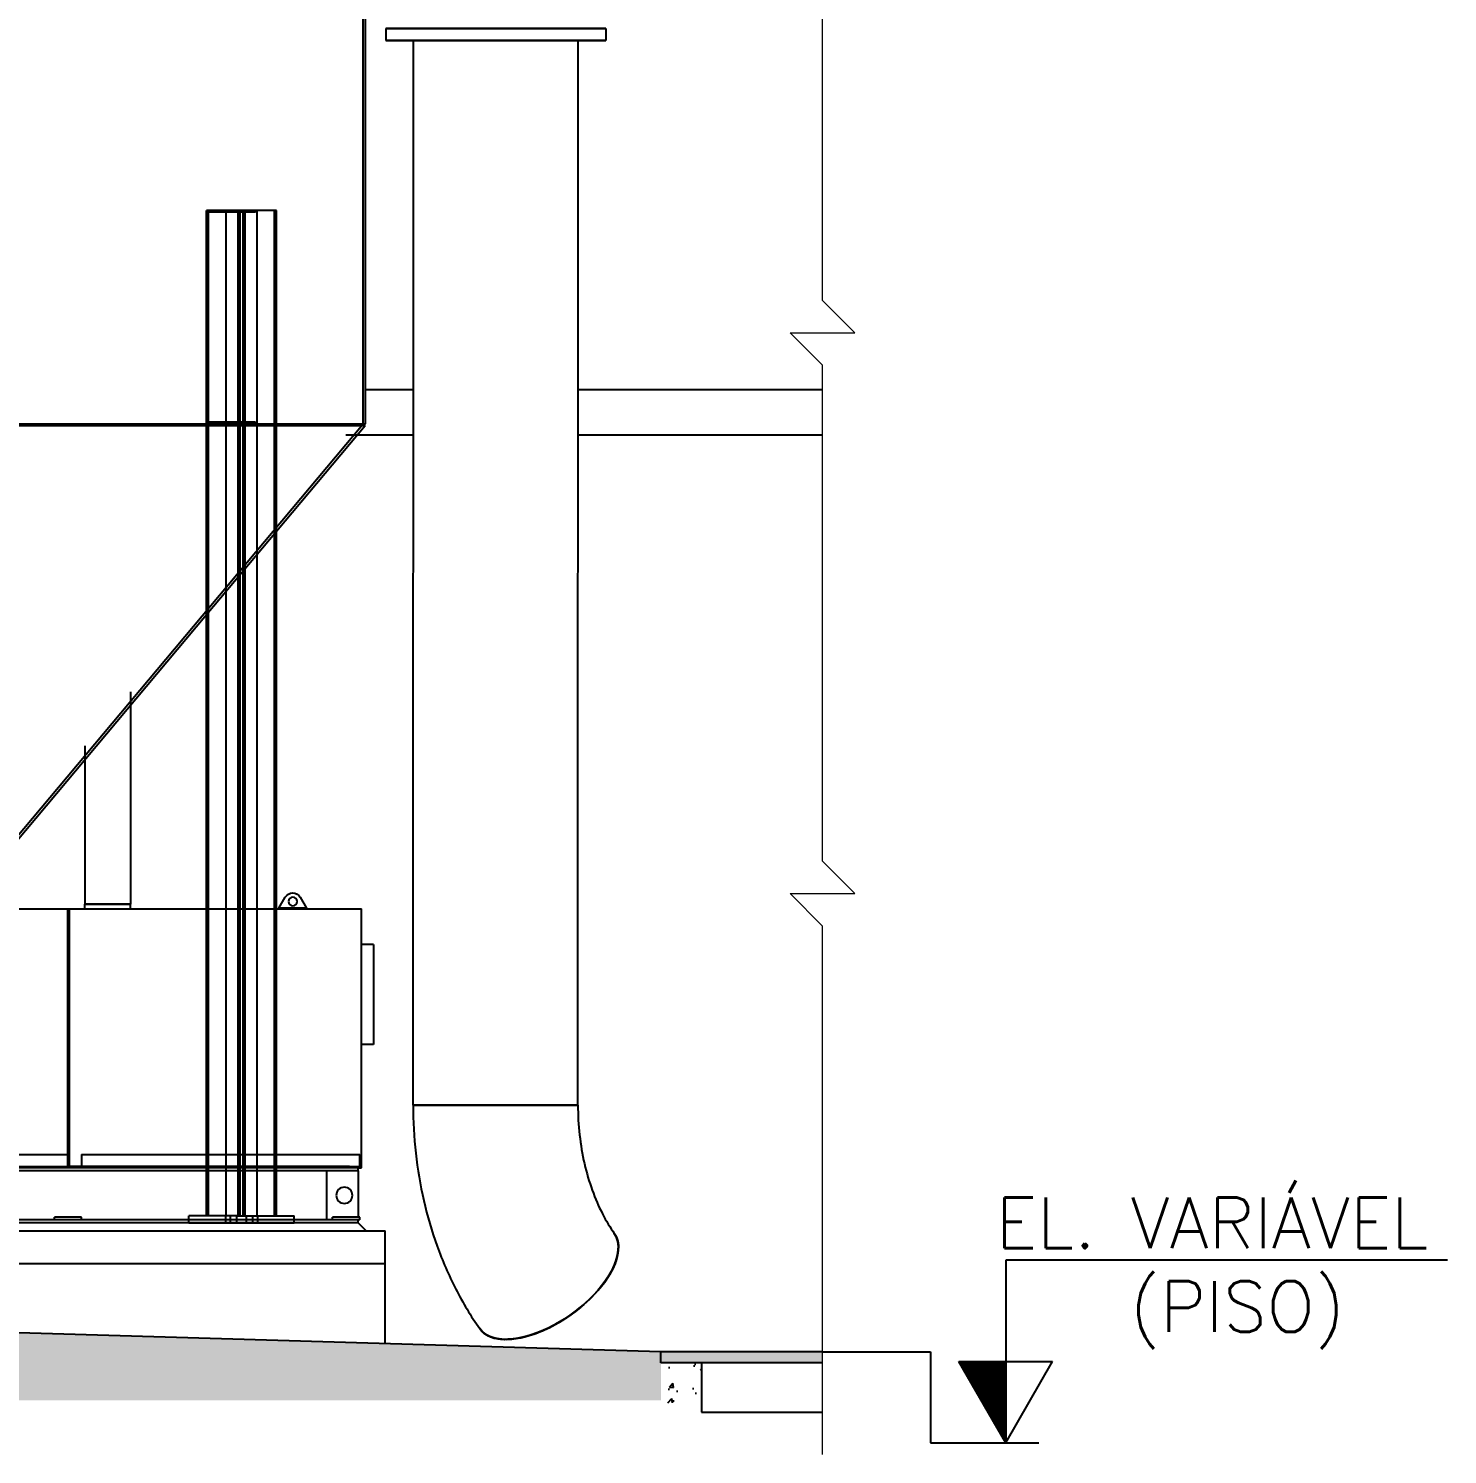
# Model space of a CAD drawing. Header units: metres. Extents: x 0 to 63075, y 0 to 44550.
# Drawn here: x 41815 to 47062, y 28697 to 33969 of the extents above; entities that cross this region are included whole.
import ezdxf
from ezdxf.enums import TextEntityAlignment as Align

# ---------------------------------------------------------------- set-up
doc = ezdxf.new("R2010")
doc.units = ezdxf.units.M
doc.header["$LTSCALE"] = 75
for name, color, linetype in [('GSB', 7, 'Continuous'), ('SDM', 7, 'Continuous'), ('SL1', 8, 'Continuous')]:
    doc.layers.add(name, color=color, linetype=linetype)
doc.styles.add('R100', font='simplex.shx', dxfattribs={"height": 2.5})

# ---------------------------------------------------------------- blocks, each defined once
blk = doc.blocks.new('A$C32abaae3')
at = {"layer": 'SL1'}
h = blk.add_hatch(dxfattribs=at)
h.set_pattern_fill('AR-CONC', color=256)
h.set_pattern_definition([(50, (-9290.5, -30229.2), (182.18467, -15.9391), [19.05, -209.55]), (355, (-9290.5, -30229.2), (-35.2434, 191.05685), [15.24, -167.6406]), (100.45144, (-9275.32, -30230.53), (146.94125, 175.11775), [16.19, -178.09024]), (46.1842, (-9290.5, -30178.4), (271.079, -42.0423), [28.575, -314.325]), (96.63556, (-9267.9, -30181.9), (237.4041, 247.4261), [24.285, -267.1356]), (351.18415, (-9290.5, -30178.4), (237.4041, 247.4261), [22.86, -251.4597]), (21, (-9265.1, -30191.1), (151.6144, -102.2652), [19.05, -209.55]), (326, (-9265.1, -30191.1), (61.802, 184.188), [15.24, -167.64]), (71.45144, (-9252.47, -30199.62), (213.4164, 81.9228), [16.19, -178.0899]), (37.5, (-9290.5, -30229.2), (3.0886, 84.55504), [0, -165.608, 0, -170.18, 0, -168.275]), (7.5, (-9290.5, -30229.2), (66.81966, 100.18057), [0, -97.028, 0, -161.798, 0, -64.135]), (327.5, (-9347.143, -30229.2), (135.5906, -5.72874), [0, -63.5, 0, -198.12, 0, -262.89]), (317.5, (-9372.54, -30229.2), (148.12918, 25.4265), [0, -82.55, 0, -131.572, 0, -186.69])])
edge = h.paths.add_edge_path()
edge.add_ellipse((13054, 1005.9), major_axis=(61.3, 57.6), ratio=0.241845, start_angle=14.4328, end_angle=97.044, ccw=False)
edge.add_ellipse((13053.9, 1005.9), major_axis=(61.3, 57.6), ratio=0.241845, start_angle=47.3372, end_angle=97.0505)
edge.add_ellipse((13054, 1005.9), major_axis=(61.3, 57.6), ratio=0.241845, start_angle=14.4328, end_angle=97.044, ccw=False)
edge.add_ellipse((13053.9, 1005.9), major_axis=(61.3, 57.6), ratio=0.241845, start_angle=47.3372, end_angle=97.0505)
edge.add_ellipse((13054, 1005.9), major_axis=(61.3, 57.6), ratio=0.241845, start_angle=14.4328, end_angle=97.044, ccw=False)
edge.add_ellipse((13053.9, 1005.9), major_axis=(61.3, 57.6), ratio=0.241845, start_angle=47.3372, end_angle=97.0505)
edge.add_ellipse((13054, 1005.9), major_axis=(61.3, 57.6), ratio=0.241845, start_angle=14.4328, end_angle=97.044, ccw=False)
edge.add_ellipse((13053.9, 1005.9), major_axis=(61.3, 57.6), ratio=0.241845, start_angle=47.3372, end_angle=97.0505)
edge.add_ellipse((13053.9, 1005.9), major_axis=(61.3, 57.6), ratio=0.241845, start_angle=14.4328, end_angle=47.3371, ccw=False)
edge.add_ellipse((13054, 1005.9), major_axis=(61.3, 57.6), ratio=0.241845, start_angle=14.4328, end_angle=97.044, ccw=False)
edge.add_ellipse((13053.9, 1005.9), major_axis=(61.3, 57.6), ratio=0.241845, start_angle=14.4328, end_angle=47.3371, ccw=False)
edge.add_ellipse((13054, 1005.9), major_axis=(61.3, 57.6), ratio=0.241845, start_angle=-69.7715, end_angle=14.4328, ccw=False)
edge.add_ellipse((13053.9, 1005.9), major_axis=(61.3, 57.6), ratio=0.241845, start_angle=14.4328, end_angle=47.3371, ccw=False)
edge.add_ellipse((13054, 1005.9), major_axis=(61.3, 57.6), ratio=0.241845, start_angle=-69.7715, end_angle=14.4328, ccw=False)
edge.add_ellipse((13054, 1005.9), major_axis=(61.3, 57.6), ratio=0.241845, start_angle=-69.7715, end_angle=14.4328, ccw=False)
edge.add_line((13088.2, 1011.9), (14919.2, 957.9))
edge.add_line((14919.2, 957.9), (14919.2, 694.3))
edge.add_line((14919.2, 694.3), (10298.5, 694.3))
edge.add_line((10298.5, 694.3), (10298.5, 1094.3))
edge.add_line((10298.5, 1094.3), (12913.7, 1017.1))
edge.add_line((12913.7, 1017.1), (12913.7, 1101.1))
edge.add_spline(control_points=[(12902.7, 1017.4), (12903.4, 1017.4), (12904.9, 1017.4), (12910.1, 1017.2), (12914.1, 1017.1), (12924.4, 1016.8), (12931.5, 1042.2), (12940.3, 1023.8), (12942.2, 1020), (12944.2, 1016.2)], knot_values=[1.601672, 1.601672, 1.601672, 1.601672, 1.727876, 1.727876, 1.884956, 1.884956, 2.042035, 2.042035, 2.083748, 2.083748, 2.083748, 2.083748], degree=3, periodic=0)
edge.add_line((12944.2, 1016.2), (13032.6, 1013.6))
edge.add_ellipse((13053.9, 1005.9), major_axis=(61.3, 57.6), ratio=0.241845, start_angle=47.3372, end_angle=97.0505, ccw=False)
h.paths.add_polyline_path([(17769.7, 694.3), (17769.7, 873.7), (17769.4, 873.7), (14919.2, 957.9), (14919.2, 694.3)])
h.paths.add_polyline_path([(17769.7, 833.7), (18366.9, 833.7), (18366.9, 873.7), (17769.7, 873.7)])
h = blk.add_hatch(dxfattribs=at)
h.set_pattern_fill('AR-CONC', color=256)
h.set_pattern_definition([(50, (-3810.4, -14036.32), (182.1847, -15.9391), [19.05, -209.55]), (355, (-3810.4, -14036.32), (-35.2434, 191.0568), [15.24, -167.6406]), (100.45144, (-3795.22, -14037.65), (146.9412, 175.1178), [16.19, -178.0902]), (46.1842, (-3810.4, -13985.52), (271.079, -42.0423), [28.575, -314.325]), (96.6356, (-3787.8, -13989.02), (237.4041, 247.426), [24.285, -267.1356]), (351.1842, (-3810.4, -13985.52), (237.404, 247.426), [22.86, -251.4597]), (21, (-3785, -13998.22), (151.6144, -102.2652), [19.05, -209.55]), (326, (-3785, -13998.22), (61.802, 184.188), [15.24, -167.64]), (71.45144, (-3772.37, -14006.74), (213.4164, 81.9228), [16.19, -178.09]), (37.5, (-3810.4, -14036.32), (3.0886, 84.55504), [0, -165.608, 0, -170.18, 0, -168.275]), (7.5, (-3810.4, -14036.32), (66.81966, 100.18057), [0, -97.028, 0, -161.798, 0, -64.135]), (327.5, (-3867.045, -14036.32), (135.5906, -5.72874), [0, -63.5, 0, -198.12, 0, -262.89]), (317.5, (-3892.44, -14036.32), (148.1292, 25.4265), [0, -82.55, 0, -131.572, 0, -186.69])])
h.paths.add_polyline_path([(17919.7, 833.7), (17769.7, 833.7), (17769.7, 685.5), (17919.7, 685.5)])
at = {"layer": 'SL1', "extrusion": (-1.9916e-16, 1, 0)}
for p, q in [((16669.2, 4304.7, 14766.7), (16669.2, 6706.1, 14766.7)), ((16677.2, 4304.7, 14766.7), (16677.2, 6393.1, 14766.7)), ((16089.6, 1376.5, 14766.7), (16089.6, 5093.1, 14766.7)), ((16206.3, 5093.1, 14766.7), (16089.6, 5093.1, 14766.7)), ((16096.9, 5086.8, 14766.7), (16096.9, 5093.1, 14766.7)), ((16096.9, 1376.5, 14766.7), (16096.9, 5093.1, 14766.7)), ((16142.4, 5086.8, 14766.7), (16096.9, 5086.8, 14766.7)), ((16142.4, 5086.8, 14766.7), (16142.4, 5093.1, 14766.7)), ((16163.6, 5086.8, 14766.7), (16142.4, 5086.8, 14766.7)), ((16161.4, 5093.1, 14766.7), (16161.4, 1376.5, 14766.7)), ((16163.6, 5093.1, 14766.7), (16163.6, 5086.8, 14766.7)), ((16270.1, 5086.8, 14766.7), (16163.6, 5086.8, 14766.7)), ((16206.3, 1376.5, 14766.7), (16206.3, 5093.1, 14766.7)), ((16213.5, 5093.1, 14766.7), (16206.3, 5093.1, 14766.7)), ((16213.5, 1376.5, 14766.7), (16213.5, 5093.1, 14766.7)), ((16278.2, 5093.1, 14766.7), (16213.5, 5093.1, 14766.7)), ((16224.6, 5086.8, 14766.7), (16224.6, 5093.1, 14766.7)), ((16224.6, 1376.5, 14766.7), (16224.6, 5093.1, 14766.7)), ((16231.8, 1376.5, 14766.7), (16231.8, 5093.1, 14766.7)), ((16270.1, 5086.8, 14766.7), (16270.1, 5093.1, 14766.7)), ((16276.6, 1376.5, 14766.7), (16276.6, 5093.1, 14766.7)), ((16292, 5093.1, 14766.7), (16278.2, 5093.1, 14766.7)), ((16341.2, 5093.1, 14766.7), (16292, 5093.1, 14766.7)), ((16348.4, 5093.1, 14766.7), (16341.2, 5093.1, 14766.7)), ((16341.2, 1376.5, 14766.7), (16341.2, 5093.1, 14766.7)), ((16348.4, 1376.5, 14766.7), (16348.4, 5093.1, 14766.7)), ((13748.7, 4298.6, 14766.7), (16089.6, 4298.6, 14766.7)), ((14919.2, 4304.7, 14766.7), (16089.6, 4304.7, 14766.7)), ((15125.2, 2464.7, 14766.7), (16669.2, 4304.7, 14766.7)), ((16089.6, 4304.7, 14766.7), (16096.9, 4304.7, 14766.7)), ((16089.6, 4298.6, 14766.7), (16348.4, 4298.6, 14766.7)), ((16096.9, 4304.7, 14766.7), (16096.9, 4311, 14766.7)), ((16142.4, 4311, 14766.7), (16096.9, 4311, 14766.7)), ((16096.9, 4304.7, 14766.7), (16142.4, 4304.7, 14766.7)), ((16163.6, 4311, 14766.7), (16142.4, 4311, 14766.7)), ((16142.4, 4311, 14766.7), (16142.4, 4304.7, 14766.7)), ((16142.4, 4304.7, 14766.7), (16163.6, 4304.7, 14766.7)), ((16270.1, 4311, 14766.7), (16163.6, 4311, 14766.7)), ((16163.6, 4304.7, 14766.7), (16163.6, 4311, 14766.7)), ((16270.1, 4304.7, 14766.7), (16163.6, 4304.7, 14766.7)), ((16224.6, 4311, 14766.7), (16224.6, 4304.7, 14766.7)), ((16270.1, 4311, 14766.7), (16270.1, 4304.7, 14766.7)), ((16270.1, 4304.7, 14766.7), (16348.4, 4304.7, 14766.7)), ((16348.4, 4304.7, 14766.7), (16677.2, 4304.7, 14766.7)), ((16348.4, 4298.6, 14766.7), (16676.4, 4298.6, 14766.7)), ((16348.4, 3907.7, 14766.7), (16676.4, 4298.6, 14766.7)), ((16669.2, 4304.7, 14766.7), (16676.4, 4298.6, 14766.7)), ((16089.6, 3599.2, 14766.7), (16348.4, 3907.7, 14766.7)), ((15259.4, 2609.8, 14766.7), (16089.6, 3599.2, 14766.7)), ((16201.4, 1376.5, 14766.7), (16024.6, 1376.5, 14766.7)), ((16024.6, 1351.1, 14766.7), (16024.6, 1376.5, 14766.7)), ((16160.5, 1351.1, 14766.7), (16160.5, 1376.5, 14766.7)), ((16178.5, 1351.1, 14766.7), (16178.5, 1376.5, 14766.7)), ((16201.4, 1376.5, 14766.7), (16413.5, 1376.5, 14766.7)), ((16201.4, 1351.1, 14766.7), (16201.4, 1376.5, 14766.7)), ((16236.7, 1351.1, 14766.7), (16236.7, 1376.5, 14766.7)), ((16259.5, 1376.5, 14766.7), (16259.5, 1351.1, 14766.7)), ((16277.5, 1376.5, 14766.7), (16277.5, 1351.1, 14766.7)), ((16413.5, 1351.1, 14766.7), (16413.5, 1376.5, 14766.7)), ((16201.4, 1351.1, 14766.7), (16024.6, 1351.1, 14766.7)), ((16024.6, 1351.1, 14766.7), (16201.4, 1351.1, 14766.7)), ((16201.4, 1351.1, 14766.7), (16413.5, 1351.1, 14766.7)), ((16201.4, 1351.1, 14766.7), (16413.5, 1351.1, 14766.7))]:
    blk.add_line(p, q, dxfattribs=at)
at = {"layer": 'SL1', "extrusion": (2.28848e-17, 1, 0)}
for p, q in [((16752.8, 5766.1, 14766.7), (17565.6, 5766.1, 14766.7)), ((17565.6, 5766.1, 14766.7), (16752.8, 5766.1, 14766.7)), ((16752.8, 5766.1, 14766.7), (16752.8, 5721.5, 14766.7)), ((17565.6, 5766.1, 14766.7), (17565.6, 5721.5, 14766.7)), ((17565.6, 5721.5, 14766.7), (16752.8, 5721.5, 14766.7)), ((16752.8, 5721.5, 14766.7), (17565.6, 5721.5, 14766.7)), ((16853, 1785.9), (16854.3, 5721.5)), ((17462.6, 1785.9), (17463.9, 5721.5)), ((16853, 4430.8), (16677.2, 4430.8)), ((18366.9, 4430.8), (17462.6, 4430.8)), ((16853, 4262.5), (16604, 4262.5)), ((18366.9, 4262.5), (17462.6, 4262.5)), ((15808.3, 3314.2), (15808.3, 2529)), ((15640, 3113.7), (15640, 2529)), ((16357.4, 2513.9), (16380.7, 2554.3)), ((16435.7, 2554.3), (16459, 2513.9)), ((14492.2, 2511.9), (15577.2, 2511.9)), ((15577.2, 2511.9), (15582.2, 2511.9)), ((15577.2, 2486.9), (15577.2, 2511.9)), ((15577.2, 2486.9), (15582.2, 2486.9)), ((15577.2, 1553.9), (15577.2, 2486.9)), ((15582.2, 2486.9), (15582.2, 2511.9)), ((15582.2, 2511.9), (16662.2, 2511.9)), ((15582.2, 1553.9), (15582.2, 2486.9)), ((15640, 2529), (15808.3, 2529)), ((15808.3, 2529), (15640, 2529)), ((15640, 2511.9), (15640, 2529)), ((15640, 2529), (15808.3, 2529)), ((15808.3, 2529), (15640, 2529)), ((15640, 2529), (15640, 2528.9)), ((15640, 2529), (15784.1, 2529)), ((15640, 2529), (15808.3, 2529)), ((15808.3, 2529), (15640, 2529)), ((15640, 2529), (15808.3, 2529)), ((15808.3, 2529), (15640, 2529)), ((15640, 2511.9), (15640, 2529)), ((15640, 2529), (15640, 2528.9)), ((15808.3, 2528.9), (15640, 2528.9)), ((15640, 2528.9), (15808.3, 2528.9)), ((15640, 2528.9), (15808.3, 2528.9)), ((15808.3, 2528.9), (15640, 2528.9)), ((15808.3, 2528.9), (15640, 2528.9)), ((15640, 2528.9), (15808.3, 2528.9)), ((15640, 2528.9), (15640, 2528.9)), ((15808.3, 2528.9), (15640, 2528.9)), ((15640, 2528.9), (15808.3, 2528.9)), ((15640, 2528.9), (15808.3, 2528.9)), ((15808.3, 2528.9), (15640, 2528.9)), ((15808.3, 2528.9), (15640, 2528.9)), ((15640, 2528.9), (15808.3, 2528.9)), ((15640, 2528.9), (15640, 2528.9)), ((15784.1, 2529), (15808.3, 2529)), ((15808.3, 2511.9), (15808.3, 2529)), ((15808.3, 2529), (15808.3, 2528.9)), ((15808.3, 2511.9), (15808.3, 2529)), ((15808.3, 2529), (15808.3, 2528.9)), ((15808.3, 2528.9), (15808.3, 2528.9)), ((15808.3, 2528.9), (15808.3, 2528.9)), ((16459, 2513.9), (16357.4, 2513.9)), ((16662.2, 1553.9), (16662.2, 2511.9)), ((16706.2, 2379.3), (16662.2, 2379.3)), ((16706.2, 2379.3), (16706.2, 2010)), ((16706.2, 2010), (16662.2, 2010)), ((16853, 1785.9), (17462.6, 1785.9)), ((17462.6, 1785.9), (16853, 1785.9)), ((17462.6, 1785.9), (16853, 1785.9)), ((16853, 1785.9), (17462.6, 1785.9)), ((16853, 1785.9), (17462.6, 1785.9)), ((17462.6, 1785.9), (16853, 1785.9)), ((17462.6, 1785.9), (16853, 1785.9)), ((16853, 1785.9), (17462.6, 1785.9)), ((16853, 1785.9), (16853, 1785.9)), ((16853, 1785.9), (16853, 1785.9)), ((17462.6, 1785.9), (16853, 1785.9)), ((16853, 1785.9), (17462.6, 1785.9)), ((17462.6, 1785.9), (16853, 1785.9)), ((17462.6, 1785.9), (16853, 1785.9)), ((16853, 1785.9), (17462.6, 1785.9)), ((16853, 1785.9), (17462.6, 1785.9)), ((17462.6, 1785.9), (16853, 1785.9)), ((17462.6, 1785.9), (16853, 1785.9)), ((16853, 1785.9), (17462.6, 1785.9)), ((16853, 1785.9), (16853, 1785.9)), ((16853, 1785.9), (16853, 1785.9)), ((16853, 1785.9), (17375.1, 1785.9)), ((17375.1, 1785.9), (17462.6, 1785.9)), ((17462.6, 1785.9), (17462.6, 1785.9)), ((17462.6, 1785.9), (17462.6, 1785.9)), ((17462.6, 1785.9), (17462.6, 1785.9)), ((17462.6, 1785.9), (17462.6, 1785.9)), ((14504.7, 1603.9), (15577.2, 1603.9)), ((15627.2, 1603.9), (15627.2, 1558.9)), ((15627.2, 1603.9), (16656, 1603.9)), ((16656, 1558.9), (16656, 1603.9)), ((16649.7, 1553.9), (14504.7, 1553.9)), ((16649.7, 1542.9), (14504.7, 1542.9)), ((14536.1, 1558.9), (15577.2, 1558.9)), ((16618.2, 1558.9), (15582.2, 1558.9)), ((16533.8, 1361.9), (16533.8, 1542.9)), ((16618.2, 1558.9), (16656, 1558.9)), ((16618.2, 1558.9), (16618.2, 1553.9)), ((16649.7, 1553.9), (16656, 1553.9)), ((16649.7, 1542.9), (16649.7, 1553.9)), ((16649.7, 1542.9), (16649.7, 1371.4)), ((16656, 1558.9), (16656, 1553.9)), ((16656, 1553.9), (16662.2, 1553.9)), ((15527.2, 1361.9), (15527.2, 1371.4)), ((15627.2, 1371.4), (15527.2, 1371.4)), ((15627.2, 1361.9), (15627.2, 1371.4)), ((16655.7, 1371.4), (16555.7, 1371.4)), ((16555.7, 1361.9), (16555.7, 1371.4)), ((16655.7, 1361.9), (16655.7, 1371.4)), ((14404.7, 1320.9), (16749.6, 1320.9)), ((16649.7, 1350.9), (14504.7, 1350.9)), ((15527.2, 1361.9), (14598.7, 1361.9)), ((15627.2, 1361.9), (15527.2, 1361.9)), ((16555.7, 1361.9), (15627.2, 1361.9)), ((16655.7, 1361.9), (16555.7, 1361.9)), ((16649.7, 1350.9), (16649.7, 1361.9)), ((16649.7, 1350.9), (16679.7, 1320.9)), ((16749.6, 1200.9), (16749.6, 1320.9)), ((17597.2, 1311.5), (17597.2, 1311.5)), ((17597.2, 1311.5), (17597.2, 1311.5)), ((17597.2, 1311.5), (17597.2, 1311.5)), ((17597.2, 1311.5), (17597.2, 1311.5)), ((14404.7, 1200.9), (16749.6, 1200.9)), ((14404.7, 1200.9), (16749.6, 1200.9)), ((16749.6, 903.8), (16749.6, 1200.9)), ((17599.9, 1200.9), (17599.9, 1200.9)), ((17599.9, 1200.9), (17599.9, 1200.9)), ((17769.4, 873.7), (10298.5, 1094.3)), ((17099.4, 959.5), (17099.4, 959.5)), ((17099.4, 959.5), (17099.4, 959.5)), ((17099.4, 959.5), (17099.4, 959.5)), ((17099.4, 959.5), (17099.4, 959.5)), ((18366.9, 873.7), (17769.4, 873.7)), ((18366.9, 833.7), (17769.4, 833.7))]:
    blk.add_line(p, q, dxfattribs=at)
at = {"layer": 'SL1'}
for p, q in [((17769.4, 833.7), (17769.4, 873.7)), ((17919.7, 833.7), (17919.7, 650.9)), ((17919.7, 650.9), (18366.9, 650.9))]:
    blk.add_line(p, q, dxfattribs=at)
at = {"layer": 'SL1', "extrusion": (0, 0, -1)}
for centre, radius in [((-16408.2, 2538.4), 15.9), ((-16598.9, 1452.4), 30)]:
    blk.add_circle(centre, radius, dxfattribs=at)
blk.add_arc((-16408.2, 2538.4), 31.8, 30, 150, dxfattribs=at)
for major_axis, start_param, end_param in [((248.9, 176), 0, 3.141593), ((248.9, 176), 0, 3.141593), ((248.9, 176), 0.000014, 3.141601), ((248.9, 176), 0.000007, 3.141593), ((248.9, 176), 0.000014, 0.646957), ((248.9, 176), 0, 0.646889), ((248.9, 176), 0.000007, 0.646923), ((248.9, 176), 0.000007, 0.646923), ((248.9, 176), 0.000007, 0.646923), ((-248.9, -176), -2.494635, 0.000008), ((-248.9, -176), -2.494704, 0), ((-248.9, -176), -2.49467, 0), ((-248.9, -176), -2.49467, 0)]:
    blk.add_ellipse((17348.3, 1135.5), major_axis=major_axis, ratio=0.5, start_param=start_param, end_param=end_param, dxfattribs=at)
at = {"layer": 'SL1'}
for major_axis, start_param, end_param in [((-248.9, -176), 0, 3.141593), ((-248.9, -176), 0, 3.141586), ((-248.9, -176), -0.000008, 3.141579), ((248.9, 176), -0.646957, -0.000014), ((248.9, 176), -0.646923, -0.000007), ((248.9, 176), -0.646923, -0.000007), ((248.9, 176), -0.646889, 0), ((-248.9, -176), 0, 2.49467), ((-248.9, -176), -0.000008, 2.494635), ((-248.9, -176), 0, 2.49467), ((-248.9, -176), 0, 2.49467), ((-248.9, -176), 0, 2.494704)]:
    blk.add_ellipse((17348.3, 1135.5), major_axis=major_axis, ratio=0.5, start_param=start_param, end_param=end_param, dxfattribs=at)
for points, knots in [([(16853, 1785.9), (16853, 1726.4), (16856.3, 1667), (16869.5, 1549.2), (16879.4, 1490.8), (16905.8, 1376), (16922.2, 1319.7), (16961.7, 1210.2), (16984.7, 1157.1), (17037.2, 1054.9), (17066.7, 1005.9), (17099.4, 959.5)], [1.5708139, 1.5708139, 1.5708139, 1.5708139, 1.727876, 1.727876, 1.8849556, 1.8849556, 2.0420352, 2.0420352, 2.1991149, 2.1991149, 2.3561785, 2.3561785, 2.3561785, 2.3561785]), ([(17462.6, 1785.9), (17462.6, 1749), (17464.7, 1712.1), (17472.8, 1639.7), (17478.8, 1604.2), (17494.6, 1535.6), (17504.3, 1502.7), (17526.6, 1440.5), (17539.4, 1411.3), (17566.9, 1357.7), (17581.8, 1333.2), (17597.2, 1311.5)], [1.5707963, 1.5707963, 1.5707963, 1.5707963, 1.727876, 1.727876, 1.8849556, 1.8849556, 2.0420352, 2.0420352, 2.1991149, 2.1991149, 2.3561945, 2.3561945, 2.3561945, 2.3561945])]:
    blk.add_open_spline(points, degree=3, knots=knots, dxfattribs=at)
blk = doc.blocks.new('FINISHED_FLOOR')
at = {"layer": 'GSB'}
h = blk.add_hatch(dxfattribs=at)
h.set_pattern_fill('ANSI31', color=2, scale=0.01, style=0)
h.set_pattern_definition([(45, (-526.663677, -323.637693), (-0.0224506403, 0.0224506403), [])])
h.paths.add_polyline_path([(0, 4), (-2.309, 4), (0, 0)])
for p, q in [((0, 9.001), (0, 4)), ((21.779, 9.001), (0, 9.001)), ((-2.309, 4), (2.309, 4)), ((0, 0), (-2.309, 4)), ((0, 4), (0, 0)), ((0, 0), (2.309, 4))]:
    blk.add_line(p, q, dxfattribs=at)
at = {"layer": 'GSB', "color": 3, "style": 'R100'}
for tag, p in [('ELEVACAO', (12.107, 11.251)), ('REFERENCIA', (15.036, 6.536))]:
    blk.add_attdef(tag, text='', height=2.5, dxfattribs=at).set_placement(p, align=Align.MIDDLE)

msp = doc.modelspace()

# ---------------------------------------------------------------- linework, layer by layer
at = {"layer": 'SDM', "linetype": 'Continuous', "lineweight": 0, "extrusion": (0, 1, 0)}
for p, q in [((44750.7, 32964.2), (44750.7, 34797.6)), ((44750.7, 30890.8), (44750.7, 32724.2)), ((44750.7, 28697.4), (44750.7, 30650.8))]:
    msp.add_line(p, q, dxfattribs=at)
at = {"layer": 'SDM', "linetype": 'Continuous', "lineweight": 0}
for p, q in [((44870.7, 32844.2), (44750.7, 32964.2)), ((44750.7, 32724.2), (44630.7, 32844.2)), ((44630.7, 32844.2), (44870.7, 32844.2)), ((44870.7, 30770.8), (44750.7, 30890.8)), ((44750.7, 30650.8), (44630.7, 30770.8)), ((44630.7, 30770.8), (44870.7, 30770.8))]:
    msp.add_line(p, q, dxfattribs=at)
at = {"layer": 'SDM'}
for p, q in [((44750.7, 29076.8), (45150.7, 29076.8)), ((45150.7, 29076.8), (45150.7, 28741.1)), ((45150.7, 28741.1), (45550.7, 28741.1))]:
    msp.add_line(p, q, dxfattribs=at)

# ---------------------------------------------------------------- block references
at = {"layer": 'GSB'}
ref = msp.add_blockref('FINISHED_FLOOR', (45428.3, 28741.1), dxfattribs=dict(at, xscale=74.99999999999915, yscale=74.99999999999915, zscale=74.99999999999915))
ref.add_attrib('ELEVACAO', 'EL. VARIÁVEL', dxfattribs={"color": 3, "height": 187.5, "style": 'R100'}).set_placement((46191, 29584.9), align=Align.MIDDLE)
ref.add_attrib('REFERENCIA', '(PISO)', dxfattribs={"color": 3, "height": 187.5, "style": 'R100'}).set_placement((46284.9, 29231.2), align=Align.MIDDLE)
at = {"layer": 'SDM'}
msp.add_blockref('A$C32abaae3', (26383.8, 28203.1), dxfattribs=at)

doc.saveas('drawing.dxf')
